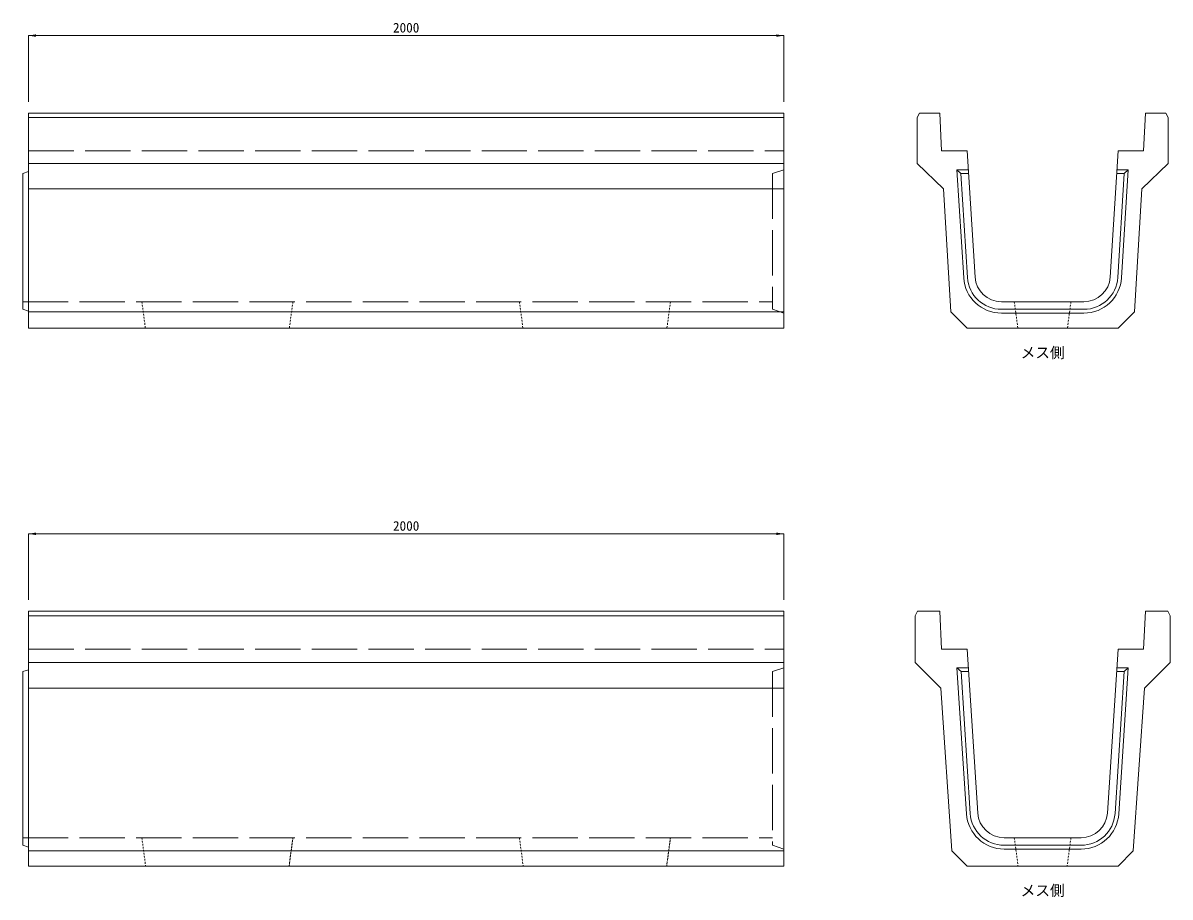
# Model space of a CAD drawing. Units: millimetres at full size, sheet at 1:20. Extents: x 427 to 11009, y -9956 to -359.
# Drawn here: x 1982 to 5020, y -9876 to -7560 of the extents above; entities that cross this region are included whole.
import ezdxf
from ezdxf.enums import TextEntityAlignment as Align

# ---------------------------------------------------------------- set-up
doc = ezdxf.new("R2010")
doc.units = ezdxf.units.MM
doc.header["$LTSCALE"] = 20
doc.linetypes.add('DASHED', pattern=[7.5, 6, -1.5])
doc.linetypes.add('USER1', pattern=[0.405, 0.225, -0.18])
doc.layers.add('0_2', color=7, linetype='Continuous')
for name, color, linetype, lineweight in [('寸法線', 7, 'Continuous', 9), ('本体', 2, 'Continuous', 13), ('補助線', 8, 'USER1', 9)]:
    doc.layers.add(name, color=color, linetype=linetype, lineweight=lineweight)
doc.styles.add('ＭＳ ゴシック', font='')
doc.styles.get('ＭＳ ゴシック').set_extended_font_data('MS Gothic')

# ---------------------------------------------------------------- blocks, each defined once
blk = doc.blocks.new('filled_arrow')
at = {"color": 0, "linetype": 'Continuous', "lineweight": -2}
blk.add_solid([(7.5, 1.25), (0, 0), (7.5, -1.25)], dxfattribs=at)

msp = doc.modelspace()

# ---------------------------------------------------------------- linework, layer by layer
at = {"layer": '寸法線'}
for p, q in [((1996.99, -7593.63), (3996.99, -7593.63)), ((1996.99, -7768.86), (1996.99, -7593.63)), ((3996.99, -7768.86), (3996.99, -7593.63)), ((1996.99, -8913.63), (3996.99, -8913.63)), ((1996.99, -9088.86), (1996.99, -8913.63)), ((3996.99, -9088.86), (3996.99, -8913.63))]:
    msp.add_line(p, q, dxfattribs=at)
at = {"layer": '本体'}
for p, q in [((1996.99, -7798.86), (1996.99, -8368.86)), ((1996.99, -7798.86), (3996.99, -7798.86)), ((3996.99, -7798.86), (3996.99, -8368.86)), ((4350.25, -7810.86), (4356.25, -7798.86)), ((4410.25, -7798.86), (4356.25, -7798.86)), ((4410.25, -7798.86), (4415.25, -7898.86)), ((4955.25, -7798.86), (4950.25, -7898.86)), ((5009.25, -7798.86), (4955.25, -7798.86)), ((5015.25, -7810.86), (5009.25, -7798.86)), ((4350.25, -7810.86), (4350.25, -7932.86)), ((5015.25, -7810.86), (5015.25, -7932.86)), ((4482.75, -7898.86), (4415.25, -7898.86)), ((4482.75, -7898.86), (4503.65, -8233.23)), ((4882.75, -7898.86), (4861.85, -8233.23)), ((4950.25, -7898.86), (4882.75, -7898.86)), ((4350.25, -7932.86), (4419.75, -7999.86)), ((5015.25, -7932.86), (4945.75, -7999.86)), ((4419.75, -7999.86), (4439.35, -8325.46)), ((4945.75, -7999.86), (4926.15, -8325.46)), ((4791.99, -8298.86), (4573.51, -8298.86)), ((4482.75, -8368.86), (4439.35, -8325.46)), ((4882.75, -8368.86), (4926.15, -8325.46)), ((1996.99, -8368.86), (3996.99, -8368.86)), ((4882.75, -8368.86), (4482.75, -8368.86)), ((1996.99, -9118.86), (1996.99, -9793.86)), ((1996.99, -9118.86), (3996.99, -9118.86)), ((3996.99, -9118.86), (3996.99, -9793.86)), ((4345.25, -9130.86), (4351.25, -9118.86)), ((4345.25, -9130.86), (4345.25, -9254.86)), ((4410.25, -9118.86), (4351.25, -9118.86)), ((4410.25, -9118.86), (4415.25, -9218.86)), ((4955.25, -9118.86), (4950.25, -9218.86)), ((5014.25, -9118.86), (4955.25, -9118.86)), ((5020.25, -9130.86), (5014.25, -9118.86)), ((5020.25, -9130.86), (5020.25, -9254.86)), ((4482.75, -9218.86), (4415.25, -9218.86)), ((4482.75, -9218.86), (4510.99, -9653.4)), ((4882.75, -9218.86), (4854.5, -9653.4)), ((4950.25, -9218.86), (4882.75, -9218.86)), ((4345.25, -9254.86), (4413.25, -9322.86)), ((5020.25, -9254.86), (4952.25, -9322.86)), ((4413.25, -9322.86), (4442.63, -9753.74)), ((4952.25, -9322.86), (4922.87, -9753.74)), ((4784.65, -9718.86), (4580.85, -9718.86)), ((4482.75, -9793.86), (4442.63, -9753.74)), ((4882.75, -9793.86), (4922.87, -9753.74)), ((1996.99, -9793.86), (3996.99, -9793.86)), ((4882.75, -9793.86), (4482.75, -9793.86))]:
    msp.add_line(p, q, dxfattribs=at)
at = {"layer": '本体', "lineweight": 9}
for p, q in [((1996.99, -7810.86), (3996.99, -7810.86)), ((1996.99, -7953.86), (1981.99, -7958.86)), ((1981.99, -7958.86), (1981.99, -8318.86)), ((1996.99, -7932.86), (3996.99, -7932.86)), ((1996.99, -7999.86), (3996.99, -7999.86)), ((1981.99, -8318.86), (1996.99, -8323.86)), ((1996.99, -8325.46), (3996.99, -8325.46)), ((1996.99, -9130.86), (3996.99, -9130.86)), ((1996.99, -9254.86), (3996.99, -9254.86)), ((1996.99, -9273.86), (1981.99, -9278.86)), ((1981.99, -9278.86), (1981.99, -9738.86)), ((1996.99, -9322.86), (3996.99, -9322.86)), ((1981.99, -9738.86), (1996.99, -9743.86)), ((1996.99, -9753.74), (3996.99, -9753.74))]:
    msp.add_line(p, q, dxfattribs=at)
at = {"layer": '本体', "linetype": 'DASHED', "lineweight": 9}
for p, q in [((1996.99, -7898.86), (3996.99, -7898.86)), ((3996.99, -7948.86), (3966.99, -7958.86)), ((3966.99, -7958.86), (3966.99, -8318.86)), ((1981.99, -8298.86), (3966.99, -8298.86)), ((3966.99, -8318.86), (3996.99, -8328.86)), ((1996.99, -9218.86), (3996.99, -9218.86)), ((3996.99, -9268.86), (3966.99, -9278.86)), ((3966.99, -9278.86), (3966.99, -9738.86)), ((1981.99, -9718.86), (3966.99, -9718.86)), ((3966.99, -9738.86), (3996.99, -9748.86))]:
    msp.add_line(p, q, dxfattribs=at)
at = {"layer": '本体', "color": 4, "lineweight": 5}
for p, q in [((4455.82, -7948.86), (4473.71, -8235.1)), ((4485.87, -7948.86), (4455.82, -7948.86)), ((4455.82, -7948.86), (4466.46, -7958.86)), ((4466.46, -7958.86), (4483.69, -8234.47)), ((4486.5, -7958.86), (4466.46, -7958.86)), ((4879, -7958.86), (4899.04, -7958.86)), ((4879.62, -7948.86), (4909.68, -7948.86)), ((4899.04, -7958.86), (4881.81, -8234.47)), ((4909.68, -7948.86), (4891.79, -8235.1)), ((4909.68, -7948.86), (4899.04, -7958.86)), ((4791.99, -8318.86), (4573.51, -8318.86)), ((4791.99, -8328.86), (4573.51, -8328.86)), ((4455.94, -9268.86), (4481.06, -9655.35)), ((4486, -9268.86), (4455.94, -9268.86)), ((4466.61, -9278.86), (4455.94, -9268.86)), ((4466.61, -9278.86), (4491.04, -9654.7)), ((4486.65, -9278.86), (4466.61, -9278.86)), ((4898.89, -9278.86), (4874.46, -9654.7)), ((4898.89, -9278.86), (4878.85, -9278.86)), ((4909.56, -9268.86), (4879.5, -9268.86)), ((4909.56, -9268.86), (4884.44, -9655.35)), ((4898.89, -9278.86), (4909.56, -9268.86)), ((4784.65, -9738.86), (4580.85, -9738.86)), ((4784.65, -9748.86), (4580.85, -9748.86))]:
    msp.add_line(p, q, dxfattribs=at)
at = {"layer": '本体', "linetype": 'USER1', "lineweight": 9}
for p, q in [((2296.99, -8298.86), (2306.33, -8368.86)), ((2696.99, -8298.86), (2687.66, -8368.86)), ((3296.99, -8298.86), (3306.33, -8368.86)), ((3696.99, -8298.86), (3687.66, -8368.86)), ((4607.75, -8298.86), (4617.08, -8368.86)), ((4757.75, -8298.86), (4748.42, -8368.86)), ((2296.99, -9718.86), (2306.99, -9793.86)), ((2696.99, -9718.86), (2686.99, -9793.86)), ((3296.99, -9718.86), (3306.99, -9793.86)), ((3696.99, -9718.86), (3686.99, -9793.86)), ((4607.75, -9718.86), (4617.75, -9793.86)), ((4757.75, -9718.86), (4747.75, -9793.86))]:
    msp.add_line(p, q, dxfattribs=at)
at = {"layer": '本体'}
for centre, start, end in [((4573.51, -8228.86), 183.57633, 270), ((4791.99, -8228.86), 270, 356.42367), ((4580.85, -9648.86), 183.71899, 270), ((4784.65, -9648.86), 270, 356.28101)]:
    msp.add_arc(centre, 70, start, end, dxfattribs=at)
at = {"layer": '本体', "color": 4, "lineweight": 5}
for centre, radius, start, end in [((4573.51, -8228.86), 100, 183.57633, 270), ((4573.51, -8228.86), 90, 183.57633, 270), ((4791.99, -8228.86), 90, 270, 356.42367), ((4791.99, -8228.86), 100, 270, 356.42367), ((4580.85, -9648.86), 100, 183.71899, 270), ((4580.85, -9648.86), 90, 183.71899, 270), ((4784.65, -9648.86), 90, 270, 356.28101), ((4784.65, -9648.86), 100, 270, 356.28101)]:
    msp.add_arc(centre, radius, start, end, dxfattribs=at)
at = {"layer": '補助線'}
for p, q in [((2296.99, -9718.86), (2306.99, -9793.86)), ((2686.99, -9793.86), (2696.99, -9718.86)), ((3296.99, -9718.86), (3306.99, -9793.86)), ((3686.99, -9793.86), (3696.99, -9718.86))]:
    msp.add_line(p, q, dxfattribs=at)

# ---------------------------------------------------------------- block references
at = {"layer": '寸法線', "xscale": 2.6, "yscale": 2.6}
for p in [(1996.99, -7593.63), (1996.99, -8913.63)]:
    msp.add_blockref('filled_arrow', p, dxfattribs=at)
at = {"layer": '寸法線', "xscale": 2.6, "yscale": 2.6, "rotation": 180}
for p in [(3996.99, -7593.63), (3996.99, -8913.63)]:
    msp.add_blockref('filled_arrow', p, dxfattribs=at)

# ---------------------------------------------------------------- texts
at = {"layer": '0_2', "style": 'ＭＳ ゴシック'}
for p in [(4682.75, -8433.65), (4682.75, -9858.65)]:
    msp.add_text('メス側', height=28.48, dxfattribs=at).set_placement(p, align=Align.MIDDLE_CENTER)
at = {"layer": '寸法線', "style": 'ＭＳ ゴシック'}
for p in [(2996.99, -7572.63), (2996.99, -8892.63)]:
    msp.add_text('2000', height=25.63, dxfattribs=at).set_placement(p, align=Align.MIDDLE_CENTER)

doc.saveas('drawing.dxf')
